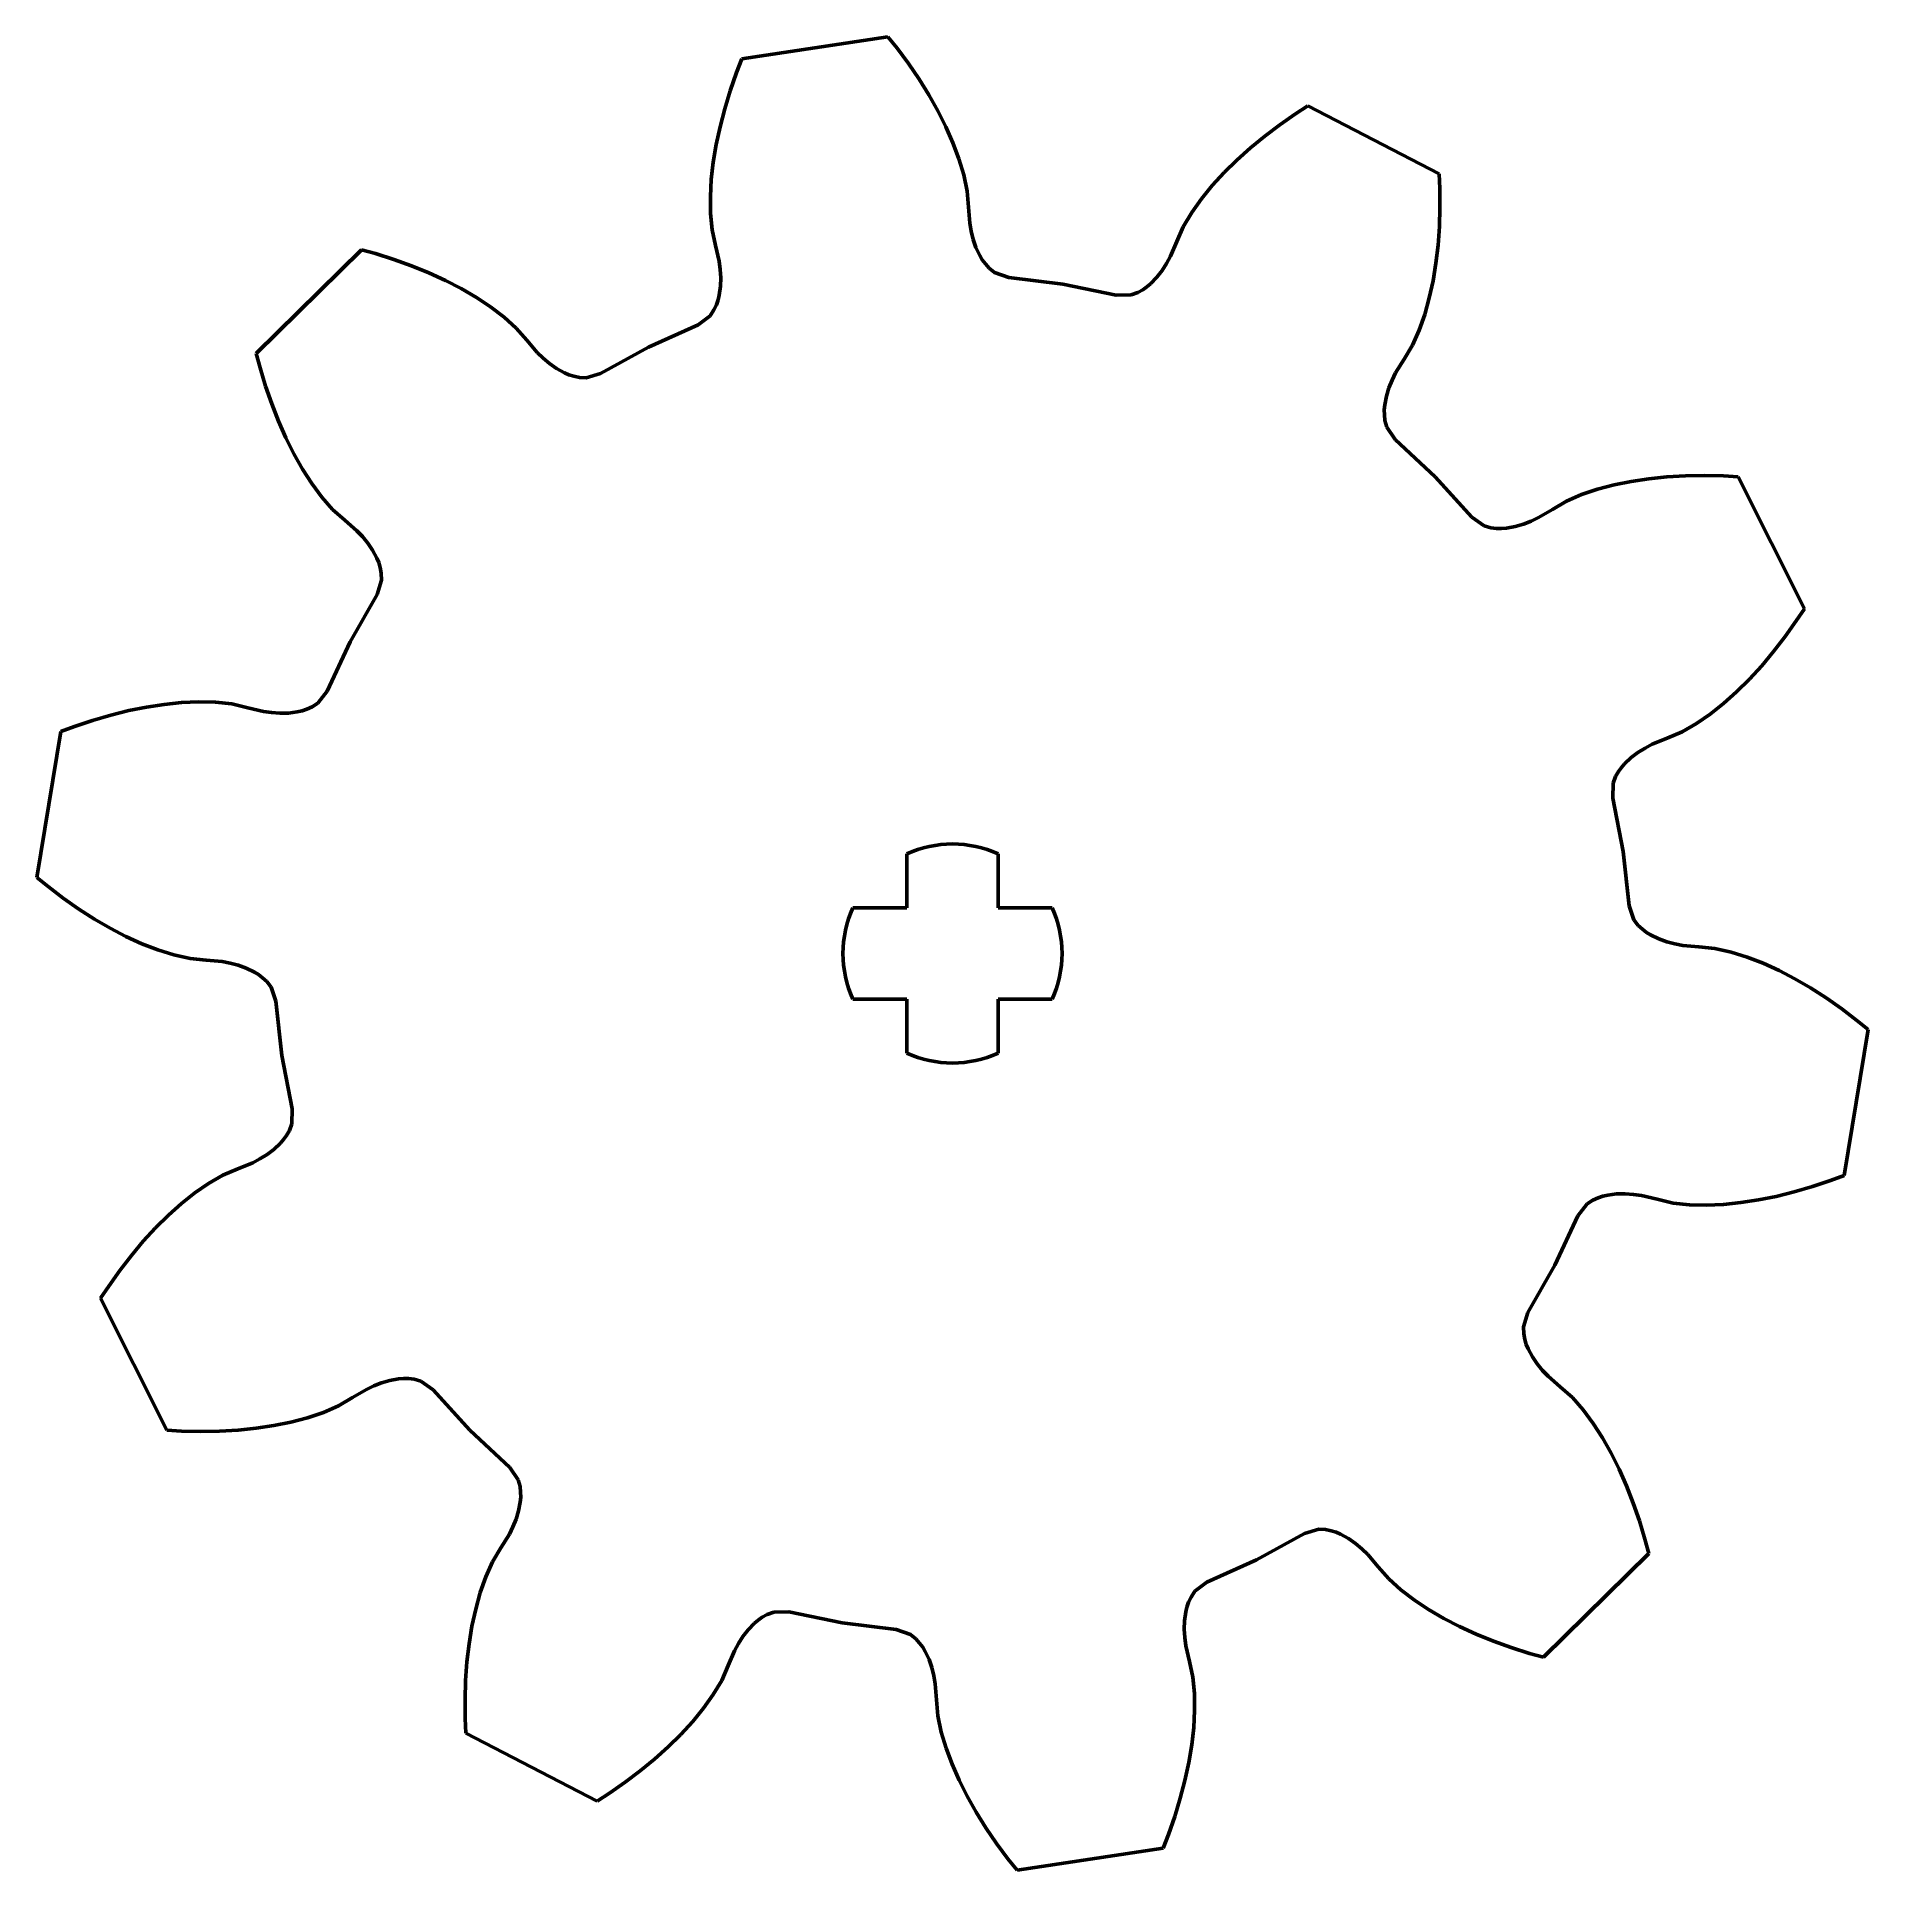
# Model space of a CAD drawing. Header units: millimetres. Extents: x -20.1 to 20.1, y -20.1 to 20.1.
import ezdxf

# ---------------------------------------------------------------- set-up
doc = ezdxf.new("R2010")
doc.units = ezdxf.units.MM
doc.linetypes.add('K5LT_BASIC', pattern=[0])

msp = doc.modelspace()

# ---------------------------------------------------------------- linework, layer by layer
at = {"color": 5, "linetype": 'K5LT_BASIC', "lineweight": 60, "true_color": 0x0000ff}
for p, q in [((-4.6154, 19.6018), (-1.4154, 20.0881)), ((-1.4154, 20.0881), (-1.2157, 19.8369)), ((-1.2157, 19.8369), (-0.9648, 19.4985)), ((-4.8706, 18.905), (-4.7314, 19.3027)), ((-4.7314, 19.3027), (-4.6154, 19.6018)), ((-0.9648, 19.4985), (-0.7316, 19.1567)), ((-4.9916, 18.5094), (-4.8706, 18.905)), ((-0.7316, 19.1567), (-0.5169, 18.8119)), ((-5.0942, 18.1163), (-4.9916, 18.5094)), ((-0.5169, 18.8119), (-0.3213, 18.4644)), ((7.518, 18.3973), (7.7878, 18.5711)), ((7.7878, 18.5711), (10.6623, 17.0836)), ((-5.1778, 17.7265), (-5.0942, 18.1163)), ((-0.3213, 18.4644), (-0.1456, 18.1149)), ((-0.1456, 18.1149), (0.0089, 17.7638)), ((6.8412, 17.9085), (7.1717, 18.1574)), ((7.1717, 18.1574), (7.518, 18.3973)), ((-5.2417, 17.3406), (-5.1778, 17.7265)), ((0.0089, 17.7638), (0.1407, 17.4115)), ((6.5272, 17.6508), (6.8412, 17.9085)), ((-5.285, 16.9594), (-5.2417, 17.3406)), ((0.1407, 17.4115), (0.2469, 17.0586)), ((5.9519, 17.1099), (6.2304, 17.3845)), ((6.2304, 17.3845), (6.5272, 17.6508)), ((-5.3062, 16.5839), (-5.285, 16.9594)), ((0.2469, 17.0586), (0.3222, 16.7056)), ((5.6928, 16.8269), (5.9519, 17.1099)), ((10.6623, 17.0836), (10.6762, 16.763)), ((-5.3028, 16.2153), (-5.3062, 16.5839)), ((0.3222, 16.7056), (0.3496, 16.3532)), ((5.2411, 16.2354), (5.455, 16.5356)), ((5.455, 16.5356), (5.6928, 16.8269)), ((10.6762, 16.763), (10.6804, 16.3417)), ((-5.2698, 15.8559), (-5.3028, 16.2153)), ((0.3496, 16.3532), (0.3777, 16.0008)), ((5.0564, 15.9252), (5.2411, 16.2354)), ((10.6804, 16.3417), (10.6681, 15.9282)), ((-5.1913, 15.5113), (-5.2698, 15.8559)), ((0.3777, 16.0008), (0.4081, 15.8241)), ((0.4081, 15.8241), (0.4523, 15.647)), ((4.9174, 15.6003), (5.0564, 15.9252)), ((10.6681, 15.9282), (10.6391, 15.523)), ((-15.2555, 13.1454), (-12.9526, 15.4196)), ((-12.9526, 15.4196), (-12.6433, 15.3338)), ((-12.6433, 15.3338), (-12.2414, 15.2076)), ((-5.1134, 15.1664), (-5.1913, 15.5113)), ((0.4523, 15.647), (0.5136, 15.4692)), ((0.5136, 15.4692), (0.5983, 15.2901)), ((0.5983, 15.2901), (0.653, 15.1999)), ((4.6922, 15.118), (4.7777, 15.2755)), ((4.7777, 15.2755), (4.9174, 15.6003)), ((10.6391, 15.523), (10.5932, 15.1269)), ((-12.2414, 15.2076), (-11.8519, 15.068)), ((-11.8519, 15.068), (-11.4755, 14.9152)), ((-11.4755, 14.9152), (-11.1131, 14.7492)), ((-5.0901, 14.9887), (-5.1134, 15.1664)), ((-5.0796, 14.8064), (-5.0901, 14.9887)), ((0.653, 15.1999), (0.7196, 15.1089)), ((0.7196, 15.1089), (0.8042, 15.0165)), ((0.8042, 15.0165), (0.922, 14.9217)), ((0.922, 14.9217), (1.2309, 14.8111)), ((4.4784, 14.8157), (4.5935, 14.9644)), ((4.5935, 14.9644), (4.6922, 15.118)), ((10.5932, 15.1269), (10.5299, 14.7409)), ((-11.1131, 14.7492), (-10.7655, 14.5697)), ((-10.7655, 14.5697), (-10.4341, 14.3765)), ((-5.113, 14.4223), (-5.0853, 14.6184)), ((-5.0853, 14.6184), (-5.0796, 14.8064)), ((1.2309, 14.8111), (2.4172, 14.6643)), ((2.4172, 14.6643), (3.5878, 14.4226)), ((3.9159, 14.4282), (4.0579, 14.4802)), ((4.0579, 14.4802), (4.1676, 14.5405)), ((4.1676, 14.5405), (4.2599, 14.6054)), ((4.2599, 14.6054), (4.3407, 14.6733)), ((4.3407, 14.6733), (4.4784, 14.8157)), ((10.5299, 14.7409), (10.4485, 14.366)), ((-10.4341, 14.3765), (-10.1204, 14.1689)), ((-10.1204, 14.1689), (-9.827, 13.9458)), ((-5.3126, 13.9743), (-5.2283, 14.0999)), ((-5.2283, 14.0999), (-5.175, 14.2132)), ((-5.175, 14.2132), (-5.1384, 14.3199)), ((-5.1384, 14.3199), (-5.113, 14.4223)), ((3.5878, 14.4226), (3.9159, 14.4282)), ((10.4485, 14.366), (10.348, 14.0036)), ((-9.827, 13.9458), (-9.5586, 13.7045)), ((-9.5586, 13.7045), (-9.3293, 13.4355)), ((-6.6639, 13.2845), (-5.5748, 13.777)), ((-5.5748, 13.777), (-5.3126, 13.9743)), ((10.348, 14.0036), (10.2265, 13.6556)), ((-9.3293, 13.4355), (-9.0995, 13.1669)), ((-7.7099, 12.706), (-6.6639, 13.2845)), ((10.08, 13.3257), (9.895, 13.0246)), ((10.2265, 13.6556), (10.08, 13.3257)), ((-15.1736, 12.8351), (-15.2555, 13.1454)), ((-9.0995, 13.1669), (-8.971, 13.0419)), ((-8.971, 13.0419), (-8.8312, 12.9245)), ((-8.8312, 12.9245), (-8.677, 12.8167)), ((9.895, 13.0246), (9.7106, 12.723)), ((-15.0524, 12.4316), (-15.1736, 12.8351)), ((-8.677, 12.8167), (-8.5033, 12.7216)), ((-8.5033, 12.7216), (-8.406, 12.6808)), ((-8.406, 12.6808), (-8.2986, 12.6463)), ((-8.2986, 12.6463), (-8.1759, 12.6213)), ((-8.1759, 12.6213), (-8.0248, 12.6138)), ((-8.0248, 12.6138), (-7.7099, 12.706)), ((9.6314, 12.5621), (9.563, 12.3929)), ((9.7106, 12.723), (9.6314, 12.5621)), ((-14.9178, 12.0404), (-15.0524, 12.4316)), ((9.5081, 12.213), (9.4713, 12.0183)), ((9.563, 12.3929), (9.5081, 12.213)), ((-14.7698, 11.6621), (-14.9178, 12.0404)), ((-14.6083, 11.2976), (-14.7698, 11.6621)), ((9.4713, 12.0183), (9.4625, 11.9132)), ((9.4625, 11.9132), (9.4629, 11.8004)), ((9.4629, 11.8004), (9.4771, 11.676)), ((9.4771, 11.676), (9.5166, 11.53)), ((-14.4332, 10.9478), (-14.6083, 11.2976)), ((9.5166, 11.53), (9.7016, 11.259)), ((9.7016, 11.259), (10.575, 10.4429)), ((-14.2441, 10.614), (-14.4332, 10.9478)), ((-14.0405, 10.2977), (-14.2441, 10.614)), ((15.6555, 10.4432), (16.061, 10.4671)), ((16.061, 10.4671), (16.4747, 10.4742)), ((16.4747, 10.4742), (16.8958, 10.4648)), ((16.8958, 10.4648), (17.2162, 10.4468)), ((17.2162, 10.4468), (18.6675, 7.5538)), ((-13.8211, 10.0016), (-14.0405, 10.2977)), ((10.575, 10.4429), (11.38, 9.5593)), ((13.4513, 9.9117), (13.7831, 10.0541)), ((13.7831, 10.0541), (14.1325, 10.1712)), ((14.1325, 10.1712), (14.4962, 10.2672)), ((14.4962, 10.2672), (14.8721, 10.3438)), ((14.8721, 10.3438), (15.2589, 10.4022)), ((15.2589, 10.4022), (15.6555, 10.4432)), ((-13.5832, 9.7301), (-13.8211, 10.0016)), ((-13.3172, 9.4975), (-13.5832, 9.7301)), ((12.844, 9.5499), (13.1479, 9.7306)), ((13.1479, 9.7306), (13.4513, 9.9117)), ((-13.0514, 9.2643), (-13.3172, 9.4975)), ((-12.928, 9.1342), (-13.0514, 9.2643)), ((11.38, 9.5593), (11.6487, 9.371)), ((11.6487, 9.371), (11.7942, 9.3296)), ((11.7942, 9.3296), (11.9184, 9.3139)), ((11.9184, 9.3139), (12.0312, 9.3121)), ((12.0312, 9.3121), (12.1364, 9.3196)), ((12.1364, 9.3196), (12.3315, 9.3538)), ((12.3315, 9.3538), (12.5121, 9.4065)), ((12.5121, 9.4065), (12.6822, 9.4728)), ((12.6822, 9.4728), (12.844, 9.5499)), ((-12.8125, 8.9929), (-12.928, 9.1342)), ((-12.7066, 8.8374), (-12.8125, 8.9929)), ((-12.6137, 8.6625), (-12.7066, 8.8374)), ((-12.5741, 8.5647), (-12.6137, 8.6625)), ((-12.5409, 8.4569), (-12.5741, 8.5647)), ((-12.5175, 8.3339), (-12.5409, 8.4569)), ((-12.608, 7.8691), (-12.5119, 8.1828)), ((-12.5119, 8.1828), (-12.5175, 8.3339)), ((-13.1996, 6.8304), (-12.608, 7.8691)), ((18.4903, 7.2862), (18.2461, 6.943)), ((18.6675, 7.5538), (18.4903, 7.2862)), ((-13.7058, 5.7475), (-13.1996, 6.8304)), ((18.2461, 6.943), (17.993, 6.6156)), ((17.993, 6.6156), (17.7314, 6.3049)), ((17.7314, 6.3049), (17.4614, 6.0115)), ((-13.9064, 5.4879), (-13.7058, 5.7475)), ((17.1833, 5.7364), (16.8971, 5.4809)), ((17.4614, 6.0115), (17.1833, 5.7364)), ((-18.8423, 5.1078), (-18.4451, 5.2239)), ((-18.4451, 5.2239), (-18.0508, 5.3215)), ((-18.0508, 5.3215), (-17.66, 5.4002)), ((-17.66, 5.4002), (-17.2733, 5.4593)), ((-17.2733, 5.4593), (-16.8916, 5.4978)), ((-16.8916, 5.4978), (-16.5158, 5.5142)), ((-16.5158, 5.5142), (-16.1474, 5.5062)), ((-16.1474, 5.5062), (-15.7883, 5.4687)), ((-15.7883, 5.4687), (-15.4448, 5.3859)), ((-15.4448, 5.3859), (-15.1009, 5.3037)), ((-15.1009, 5.3037), (-14.9235, 5.2781)), ((-14.9235, 5.2781), (-14.7414, 5.2653)), ((-14.7414, 5.2653), (-14.5533, 5.2687)), ((-14.5533, 5.2687), (-14.3568, 5.2939)), ((-14.3568, 5.2939), (-14.2541, 5.318)), ((-14.2541, 5.318), (-14.1469, 5.3533)), ((-14.1469, 5.3533), (-14.033, 5.4052)), ((-14.033, 5.4052), (-13.9064, 5.4879)), ((16.6028, 5.2467), (16.3, 5.0367)), ((16.8971, 5.4809), (16.6028, 5.2467)), ((-20.0686, 1.6678), (-19.5422, 4.8614)), ((-19.5422, 4.8614), (-19.2416, 4.9737)), ((-19.2416, 4.9737), (-18.8423, 5.1078)), ((15.9875, 4.8559), (15.6609, 4.721)), ((16.3, 5.0367), (15.9875, 4.8559)), ((15.1758, 4.5018), (15.021, 4.4051)), ((15.3344, 4.5854), (15.1758, 4.5018)), ((15.6609, 4.721), (15.3344, 4.5854)), ((14.6577, 4.0761), (14.5917, 3.9846)), ((14.7267, 4.156), (14.6577, 4.0761)), ((14.8708, 4.2918), (14.7267, 4.156)), ((15.021, 4.4051), (14.8708, 4.2918)), ((14.4763, 3.7343), (14.4666, 3.4063)), ((14.5301, 3.8756), (14.4763, 3.7343)), ((14.5917, 3.9846), (14.5301, 3.8756)), ((14.4666, 3.4063), (14.6935, 2.2327)), ((-1, 1), (-1, 2.1817)), ((1, 2.1817), (1, 1)), ((14.6935, 2.2327), (14.8254, 1.0447)), ((-19.8199, 1.465), (-20.0686, 1.6678)), ((-19.4848, 1.2098), (-19.8199, 1.465)), ((-19.1459, 0.9724), (-19.4848, 1.2098)), ((-18.8038, 0.7534), (-19.1459, 0.9724)), ((-2.1817, 1), (-1, 1)), ((1, 1), (2.1817, 1)), ((14.8254, 1.0447), (14.9321, 0.7344)), ((-18.4589, 0.5534), (-18.8038, 0.7534)), ((-18.1116, 0.3733), (-18.4589, 0.5534)), ((14.9321, 0.7344), (15.0255, 0.6154)), ((15.0255, 0.6154), (15.1167, 0.5297)), ((15.1167, 0.5297), (15.2069, 0.4619)), ((15.2069, 0.4619), (15.2965, 0.4061)), ((15.2965, 0.4061), (15.4744, 0.3192)), ((-17.7625, 0.2144), (-18.1116, 0.3733)), ((-17.4119, 0.0782), (-17.7625, 0.2144)), ((-17.0603, -0.0324), (-17.4119, 0.0782)), ((15.4744, 0.3192), (15.6515, 0.2556)), ((15.6515, 0.2556), (15.828, 0.2093)), ((15.828, 0.2093), (16.0043, 0.1766)), ((16.0043, 0.1766), (16.3563, 0.1441)), ((16.3563, 0.1441), (16.7083, 0.1123)), ((16.7083, 0.1123), (17.0604, 0.0325)), ((17.0604, 0.0325), (17.4119, -0.0781)), ((-16.7082, -0.1122), (-17.0603, -0.0324)), ((-16.3563, -0.144), (-16.7082, -0.1122)), ((-16.0042, -0.1765), (-16.3563, -0.144)), ((-15.8279, -0.2092), (-16.0042, -0.1765)), ((-15.6514, -0.2555), (-15.8279, -0.2092)), ((-15.4743, -0.3191), (-15.6514, -0.2555)), ((-15.2964, -0.406), (-15.4743, -0.3191)), ((17.4119, -0.0781), (17.7625, -0.2143)), ((17.7625, -0.2143), (18.1117, -0.3733)), ((18.1117, -0.3733), (18.459, -0.5533)), ((-15.2068, -0.4618), (-15.2964, -0.406)), ((-15.1166, -0.5296), (-15.2068, -0.4618)), ((-15.0254, -0.6153), (-15.1166, -0.5296)), ((-14.932, -0.7343), (-15.0254, -0.6153)), ((-14.8254, -1.0446), (-14.932, -0.7343)), ((18.459, -0.5533), (18.8039, -0.7533)), ((18.8039, -0.7533), (19.146, -0.9723)), ((-14.6935, -2.2326), (-14.8254, -1.0446)), ((-1, -1), (-2.1817, -1)), ((-1, -2.1817), (-1, -1)), ((2.1817, -1), (1, -1)), ((1, -1), (1, -2.1817)), ((19.146, -0.9723), (19.4849, -1.2097)), ((19.4849, -1.2097), (19.82, -1.4649)), ((19.82, -1.4649), (20.0687, -1.6678)), ((20.0687, -1.6678), (19.5423, -4.8613)), ((-14.4665, -3.4062), (-14.6935, -2.2326)), ((-14.4762, -3.7342), (-14.4665, -3.4062)), ((-14.6577, -4.076), (-14.5917, -3.9845)), ((-14.5917, -3.9845), (-14.53, -3.8755)), ((-14.53, -3.8755), (-14.4762, -3.7342)), ((-15.1757, -4.5018), (-15.0209, -4.405)), ((-15.0209, -4.405), (-14.8707, -4.2917)), ((-14.8707, -4.2917), (-14.7266, -4.1559)), ((-14.7266, -4.1559), (-14.6577, -4.076)), ((-15.9874, -4.8559), (-15.6608, -4.7209)), ((-15.6608, -4.7209), (-15.3343, -4.5853)), ((-15.3343, -4.5853), (-15.1757, -4.5018)), ((-16.6027, -5.2467), (-16.2999, -5.0366)), ((-16.2999, -5.0366), (-15.9874, -4.8559)), ((18.8423, -5.1077), (18.4452, -5.2238)), ((19.2417, -4.9736), (18.8423, -5.1077)), ((19.5423, -4.8613), (19.2417, -4.9736)), ((-17.1832, -5.7363), (-16.8971, -5.4808)), ((-16.8971, -5.4808), (-16.6027, -5.2467)), ((13.9065, -5.4878), (13.7059, -5.7475)), ((14.0331, -5.4051), (13.9065, -5.4878)), ((14.147, -5.3532), (14.0331, -5.4051)), ((14.2542, -5.318), (14.147, -5.3532)), ((14.3569, -5.2938), (14.2542, -5.318)), ((14.5534, -5.2686), (14.3569, -5.2938)), ((14.7414, -5.2653), (14.5534, -5.2686)), ((14.9236, -5.278), (14.7414, -5.2653)), ((15.101, -5.3036), (14.9236, -5.278)), ((15.4448, -5.3858), (15.101, -5.3036)), ((15.7884, -5.4687), (15.4448, -5.3858)), ((16.1474, -5.5061), (15.7884, -5.4687)), ((16.5159, -5.5142), (16.1474, -5.5061)), ((16.8917, -5.4977), (16.5159, -5.5142)), ((17.2734, -5.4592), (16.8917, -5.4977)), ((17.66, -5.4001), (17.2734, -5.4592)), ((18.0509, -5.3215), (17.66, -5.4001)), ((18.4452, -5.2238), (18.0509, -5.3215)), ((-17.7313, -6.3048), (-17.4614, -6.0114)), ((-17.4614, -6.0114), (-17.1832, -5.7363)), ((13.7059, -5.7475), (13.1997, -6.8303)), ((-17.9929, -6.6156), (-17.7313, -6.3048)), ((-18.246, -6.9429), (-17.9929, -6.6156)), ((-18.4902, -7.2862), (-18.246, -6.9429)), ((13.1997, -6.8303), (12.6081, -7.869)), ((-18.6674, -7.5537), (-18.4902, -7.2862)), ((-17.2161, -10.4468), (-18.6674, -7.5537)), ((12.6081, -7.869), (12.512, -8.1827)), ((12.512, -8.1827), (12.5176, -8.3338)), ((12.5176, -8.3338), (12.541, -8.4568)), ((12.541, -8.4568), (12.5741, -8.5647)), ((12.5741, -8.5647), (12.6138, -8.6624)), ((12.6138, -8.6624), (12.7067, -8.8374)), ((12.7067, -8.8374), (12.8125, -8.9929)), ((12.8125, -8.9929), (12.9281, -9.1342)), ((12.9281, -9.1342), (13.0515, -9.2642)), ((-12.8439, -9.5498), (-13.1478, -9.7305)), ((-12.6821, -9.4727), (-12.8439, -9.5498)), ((-12.512, -9.4064), (-12.6821, -9.4727)), ((-12.3314, -9.3538), (-12.512, -9.4064)), ((-12.1363, -9.3195), (-12.3314, -9.3538)), ((-12.0311, -9.312), (-12.1363, -9.3195)), ((-11.9183, -9.3138), (-12.0311, -9.312)), ((-11.7941, -9.3295), (-11.9183, -9.3138)), ((-11.6486, -9.3709), (-11.7941, -9.3295)), ((-11.3799, -9.5593), (-11.6486, -9.3709)), ((-10.5749, -10.4429), (-11.3799, -9.5593)), ((13.0515, -9.2642), (13.3172, -9.4974)), ((13.3172, -9.4974), (13.5833, -9.73)), ((-13.4513, -9.9116), (-13.783, -10.054)), ((-13.1478, -9.7305), (-13.4513, -9.9116)), ((13.5833, -9.73), (13.8212, -10.0015)), ((13.8212, -10.0015), (14.0406, -10.2977)), ((-15.6554, -10.4431), (-16.0609, -10.467)), ((-15.2588, -10.4022), (-15.6554, -10.4431)), ((-14.872, -10.3437), (-15.2588, -10.4022)), ((-14.4961, -10.2671), (-14.872, -10.3437)), ((-14.1324, -10.1712), (-14.4961, -10.2671)), ((-13.783, -10.054), (-14.1324, -10.1712)), ((-9.7015, -11.2589), (-10.5749, -10.4429)), ((14.0406, -10.2977), (14.2442, -10.6139)), ((-16.8958, -10.4647), (-17.2161, -10.4468)), ((-16.4746, -10.4742), (-16.8958, -10.4647)), ((-16.0609, -10.467), (-16.4746, -10.4742)), ((14.2442, -10.6139), (14.4332, -10.9477)), ((14.4332, -10.9477), (14.6084, -11.2975)), ((-9.5165, -11.5299), (-9.7015, -11.2589)), ((-9.477, -11.6759), (-9.5165, -11.5299)), ((14.6084, -11.2975), (14.7699, -11.662)), ((-9.508, -12.2129), (-9.4713, -12.0183)), ((-9.4628, -11.8003), (-9.477, -11.6759)), ((-9.4713, -12.0183), (-9.4624, -11.9131)), ((-9.4624, -11.9131), (-9.4628, -11.8003)), ((14.7699, -11.662), (14.9179, -12.0403)), ((14.9179, -12.0403), (15.0525, -12.4316)), ((-9.6313, -12.5621), (-9.5629, -12.3928)), ((-9.5629, -12.3928), (-9.508, -12.2129)), ((15.0525, -12.4316), (15.1737, -12.835)), ((-9.8949, -13.0245), (-9.7105, -12.7229)), ((-9.7105, -12.7229), (-9.6313, -12.5621)), ((7.71, -12.7059), (6.664, -13.2844)), ((8.0249, -12.6137), (7.71, -12.7059)), ((8.176, -12.6212), (8.0249, -12.6137)), ((8.2986, -12.6462), (8.176, -12.6212)), ((8.4061, -12.6807), (8.2986, -12.6462)), ((8.5033, -12.7216), (8.4061, -12.6807)), ((8.6771, -12.8166), (8.5033, -12.7216)), ((8.8312, -12.9245), (8.6771, -12.8166)), ((15.1737, -12.835), (15.2556, -13.1453)), ((-10.0799, -13.3257), (-9.8949, -13.0245)), ((8.9711, -13.0418), (8.8312, -12.9245)), ((9.0996, -13.1668), (8.9711, -13.0418)), ((9.3294, -13.4354), (9.0996, -13.1668)), ((15.2556, -13.1453), (12.9526, -15.4195)), ((-10.348, -14.0035), (-10.2264, -13.6556)), ((-10.2264, -13.6556), (-10.0799, -13.3257)), ((6.664, -13.2844), (5.5749, -13.7769)), ((9.5587, -13.7044), (9.3294, -13.4354)), ((-10.4484, -14.3659), (-10.348, -14.0035)), ((5.3127, -13.9742), (5.2284, -14.0998)), ((5.5749, -13.7769), (5.3127, -13.9742)), ((9.8271, -13.9457), (9.5587, -13.7044)), ((10.1205, -14.1688), (9.8271, -13.9457)), ((-10.5298, -14.7409), (-10.4484, -14.3659)), ((-3.9158, -14.4281), (-4.0578, -14.4801)), ((-3.5877, -14.4226), (-3.9158, -14.4281)), ((-2.4171, -14.6642), (-3.5877, -14.4226)), ((5.1131, -14.4222), (5.0854, -14.6183)), ((5.1385, -14.3198), (5.1131, -14.4222)), ((5.1751, -14.2131), (5.1385, -14.3198)), ((5.2284, -14.0998), (5.1751, -14.2131)), ((10.4341, -14.3764), (10.1205, -14.1688)), ((10.7656, -14.5696), (10.4341, -14.3764)), ((-10.5931, -15.1269), (-10.5298, -14.7409)), ((-4.4783, -14.8156), (-4.5934, -14.9643)), ((-4.3406, -14.6732), (-4.4783, -14.8156)), ((-4.2599, -14.6053), (-4.3406, -14.6732)), ((-4.1676, -14.5404), (-4.2599, -14.6053)), ((-4.0578, -14.4801), (-4.1676, -14.5404)), ((-1.2308, -14.8111), (-2.4171, -14.6642)), ((-0.9219, -14.9216), (-1.2308, -14.8111)), ((5.0854, -14.6183), (5.0797, -14.8064)), ((5.0797, -14.8064), (5.0901, -14.9886)), ((11.1131, -14.7491), (10.7656, -14.5696)), ((11.4756, -14.9152), (11.1131, -14.7491)), ((-10.639, -15.5229), (-10.5931, -15.1269)), ((-4.6921, -15.1179), (-4.7777, -15.2755)), ((-4.5934, -14.9643), (-4.6921, -15.1179)), ((-0.8041, -15.0165), (-0.9219, -14.9216)), ((-0.7195, -15.1088), (-0.8041, -15.0165)), ((-0.6529, -15.1998), (-0.7195, -15.1088)), ((-0.5982, -15.2901), (-0.6529, -15.1998)), ((5.0901, -14.9886), (5.1135, -15.1664)), ((5.1135, -15.1664), (5.1914, -15.5112)), ((11.852, -15.068), (11.4756, -14.9152)), ((12.2415, -15.2075), (11.852, -15.068)), ((12.6434, -15.3337), (12.2415, -15.2075)), ((-10.668, -15.9281), (-10.639, -15.5229)), ((-4.9173, -15.6002), (-5.0564, -15.9252)), ((-4.7777, -15.2755), (-4.9173, -15.6002)), ((-0.5135, -15.4691), (-0.5982, -15.2901)), ((-0.4522, -15.6469), (-0.5135, -15.4691)), ((-0.4081, -15.8241), (-0.4522, -15.6469)), ((5.1914, -15.5112), (5.2699, -15.8558)), ((12.9526, -15.4195), (12.6434, -15.3337)), ((-10.6803, -16.3417), (-10.668, -15.9281)), ((-5.0564, -15.9252), (-5.241, -16.2353)), ((-0.3776, -16.0007), (-0.4081, -15.8241)), ((-0.3495, -16.3532), (-0.3776, -16.0007)), ((5.2699, -15.8558), (5.3028, -16.2153)), ((-10.6762, -16.7629), (-10.6803, -16.3417)), ((-5.241, -16.2353), (-5.4549, -16.5355)), ((-0.3221, -16.7055), (-0.3495, -16.3532)), ((5.3028, -16.2153), (5.3063, -16.5838)), ((-10.6623, -17.0835), (-10.6762, -16.7629)), ((-5.6927, -16.8269), (-5.9518, -17.1098)), ((-5.4549, -16.5355), (-5.6927, -16.8269)), ((-0.2468, -17.0585), (-0.3221, -16.7055)), ((5.3063, -16.5838), (5.2851, -16.9593)), ((-7.7877, -18.571), (-10.6623, -17.0835)), ((-5.9518, -17.1098), (-6.2304, -17.3844)), ((-0.1406, -17.4115), (-0.2468, -17.0585)), ((5.2851, -16.9593), (5.2418, -17.3405)), ((-6.5271, -17.6507), (-6.8411, -17.9084)), ((-6.2304, -17.3844), (-6.5271, -17.6507)), ((-0.0088, -17.7637), (-0.1406, -17.4115)), ((5.2418, -17.3405), (5.1779, -17.7264)), ((-6.8411, -17.9084), (-7.1716, -18.1573)), ((0.1457, -18.1149), (-0.0088, -17.7637)), ((5.1779, -17.7264), (5.0943, -18.1163)), ((-7.5179, -18.3972), (-7.7877, -18.571)), ((-7.1716, -18.1573), (-7.5179, -18.3972)), ((0.3214, -18.4644), (0.1457, -18.1149)), ((0.517, -18.8118), (0.3214, -18.4644)), ((5.0943, -18.1163), (4.9917, -18.5093)), ((0.7317, -19.1566), (0.517, -18.8118)), ((4.9917, -18.5093), (4.8706, -18.905)), ((0.9648, -19.4984), (0.7317, -19.1566)), ((4.8706, -18.905), (4.7315, -19.3026)), ((1.2158, -19.8368), (0.9648, -19.4984)), ((4.6154, -19.6018), (1.4155, -20.088)), ((4.7315, -19.3026), (4.6154, -19.6018)), ((1.4155, -20.088), (1.2158, -19.8368))]:
    msp.add_line(p, q, dxfattribs=at)
for start, end in [(65.37568, 114.62432), (155.37568, 204.62432), (335.37568, 24.62432), (245.37568, 294.62432)]:
    msp.add_arc((0, 0), 2.4, start, end, dxfattribs=at)

doc.saveas('drawing.dxf')
